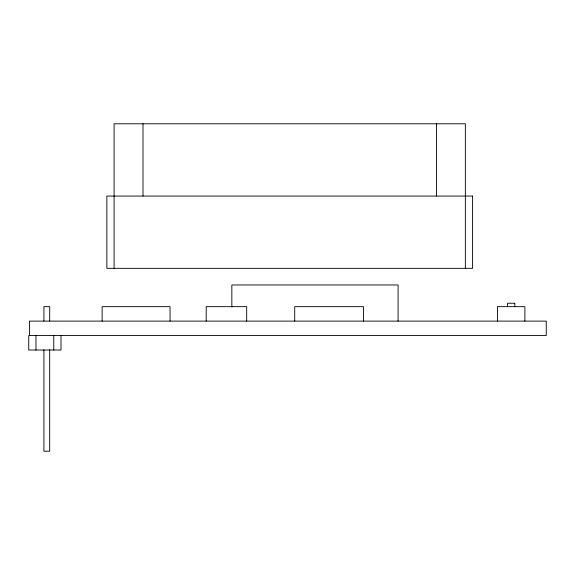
<?xml version="1.0" encoding="UTF-8"?>
<svg xmlns="http://www.w3.org/2000/svg" width="575" height="575" viewBox="0 0 575 575"><rect width="100%" height="100%" fill="white"/><g stroke="black" fill="none" stroke-linecap="round" stroke-linejoin="round"><path stroke-width="0.86" d="M514.762 303.241L507.552 303.241L507.538 306.798M524.889 321.109L524.889 306.655L497.418 306.655L497.418 321.109M514.769 303.241L514.769 306.798M465.355 268.345L465.355 123.79L114.087 123.79L114.087 268.345M436.447 123.79L436.447 196.068M398.08 321.109L398.08 284.97L231.84 284.97L231.84 307.007M363.515 321.109L363.515 306.655L294.702 306.655L294.702 321.109M246.682 321.109L246.682 306.655L206.202 306.655L206.202 321.109M170.056 321.109L170.056 306.655L102.113 306.655L102.113 321.109M142.995 123.79L142.995 196.068M61 335.563L61 350.017L28.75 350.017L28.75 335.563L546.25 335.563L546.25 321.109L29.462 321.109L29.462 335.563M53.77 335.563L53.77 350.017M49.694 321.015L49.694 306.655L43.916 306.655L43.916 321.015M49.694 349.751L49.694 451.21L43.916 451.21L43.916 349.751M35.981 335.563L35.981 350.017M472.585 196.068L106.857 196.068L106.857 268.345L472.585 268.345L472.585 196.068"/></g></svg>
